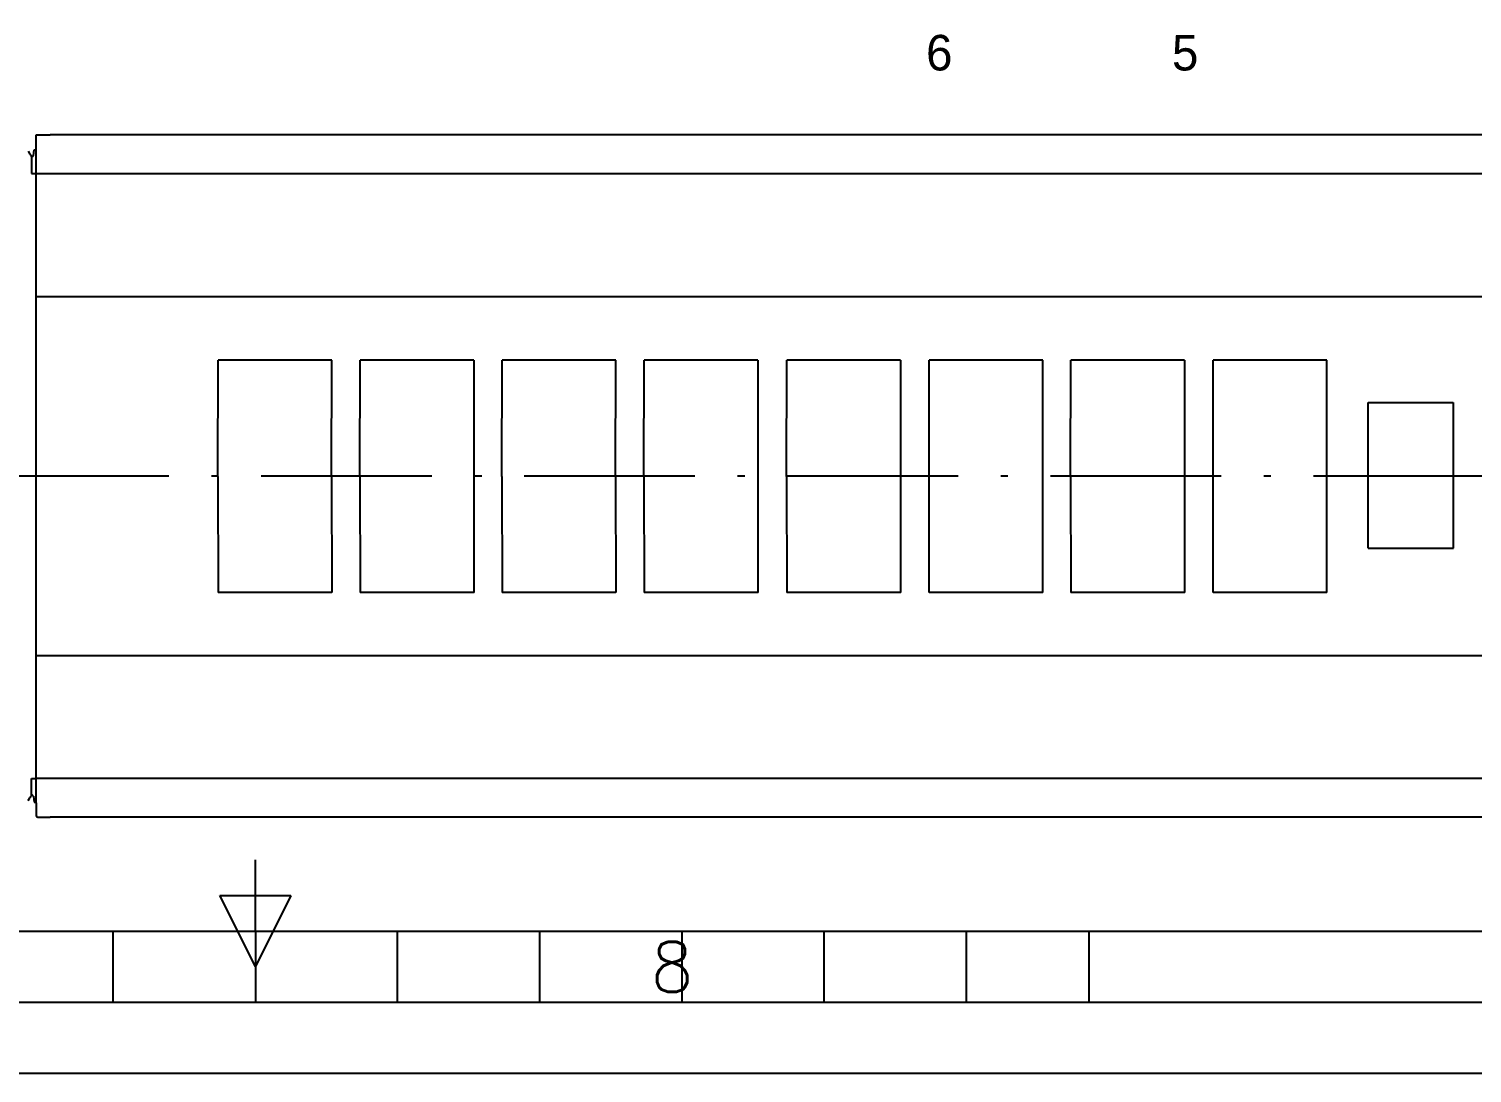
# Model space of a CAD drawing. Header units: millimetres. Extents: x 39 to 880, y 30 to 327.
# Drawn here: x 443.7 to 545.2, y 29.8 to 103.3 of the extents above; entities that cross this region are included whole.
import ezdxf
from ezdxf.enums import TextEntityAlignment as Align

# ---------------------------------------------------------------- set-up
doc = ezdxf.new("R2010")
doc.units = ezdxf.units.MM
doc.linetypes.add('ACAD_ISO10W100', pattern=[18.5, 12, -3, 0.5, -3])
doc.layers.add('AXE', color=1, linetype='ACAD_ISO10W100')
doc.layers.add('SUBTIRE', color=1, linetype='Continuous')
doc.styles.add('ISO', font='SIMPLEX.SHX')

# ---------------------------------------------------------------- blocks, each defined once
blk = doc.blocks.new('4A4')
at = {"color": 70}
for p, q in [((-420.5, 10), (-420.5, 15)), ((-420.5, 7.5), (-423, 12.5)), ((-423, 12.5), (-418, 12.5)), ((-418, 12.5), (-420.5, 7.5)), ((-430.5, 5), (-430.5, 10)), ((-420.5, 10), (-420.5, 5)), ((-410.5, 5), (-410.5, 10)), ((-400.5, 5), (-400.5, 10)), ((-390.5, 5), (-390.5, 10)), ((-380.5, 5), (-380.5, 10)), ((-370.5, 5), (-370.5, 10)), ((-361.88, 5), (-361.88, 10)), ((-361.88, 5), (-361.88, 10))]:
    blk.add_line(p, q, dxfattribs=at)
at = {"color": 240}
for points in [[(0, 0), (0, 297), (-841, 297), (-841, 0)], [(-5, 5), (-5, 292), (-836, 292), (-836, 5)]]:
    blk.add_lwpolyline(points, close=True, dxfattribs=at)
at = {"color": 70}
blk.add_lwpolyline([(-831, 287), (-831, 10), (-10, 10), (-10, 287)], close=True, dxfattribs=at)
at = {"color": 50, "style": 'ISO'}
blk.add_text('8', height=3.5, dxfattribs=at).set_placement((-391.2, 7.48), align=Align.MIDDLE)

msp = doc.modelspace()

# ---------------------------------------------------------------- linework, layer by layer
at = {"color": 1}
for p, q in [((444.2, 48.82), (444.2, 95.82)), ((444.2, 95.82), (445.2, 95.82)), ((444.08, 94.76), (444.2, 94.76)), ((444.2, 93.1), (606.22, 93.1)), ((444.2, 84.43), (556.07, 84.43)), ((456.98, 71.79), (457, 79.96)), ((464.98, 71.79), (465, 79.96)), ((466.98, 71.79), (467, 79.96)), ((475.01, 63.62), (475.01, 79.96)), ((476.95, 71.79), (476.97, 79.96)), ((484.95, 71.79), (484.97, 79.96)), ((486.95, 71.79), (486.97, 79.96)), ((494.98, 63.62), (494.98, 79.96)), ((496.98, 71.79), (497, 79.96)), ((505.01, 63.62), (505.01, 79.96)), ((507, 63.62), (507, 79.96)), ((515.01, 63.62), (515.01, 79.96)), ((516.95, 71.79), (516.97, 79.96)), ((524.98, 63.62), (524.98, 79.96)), ((526.97, 63.62), (526.97, 79.96)), ((534.98, 63.62), (534.98, 79.96)), ((537.87, 66.75), (537.87, 76.98)), ((543.86, 76.98), (543.86, 66.75)), ((456.98, 71.79), (457, 63.62)), ((464.98, 71.79), (465, 63.62)), ((466.98, 71.79), (467, 63.62)), ((476.95, 71.79), (476.97, 63.62)), ((484.95, 71.79), (484.97, 63.62)), ((486.95, 71.79), (486.97, 63.62)), ((496.98, 71.79), (497, 63.62)), ((516.95, 71.79), (516.97, 63.62)), ((444.2, 59.2), (600.71, 59.2)), ((444.08, 48.88), (444.2, 48.88))]:
    msp.add_line(p, q, dxfattribs=at)
at = {"color": 1, "linetype": 'ACAD_ISO10W100'}
msp.add_line((108.54, 71.82), (632.14, 71.82), dxfattribs=at)
at = {"layer": 'AXE'}
for p, q in [((443.64, 94.66), (443.76, 94.45)), ((443.77, 94.44), (443.84, 94.39)), ((444.02, 94.34), (444.08, 94.76)), ((443.84, 94.39), (443.84, 94.36)), ((443.84, 94.36), (443.86, 94.34)), ((443.89, 94.23), (443.95, 94.28)), ((443.89, 94.27), (443.89, 94.23)), ((443.89, 94.23), (443.89, 93.1)), ((443.96, 94.28), (444, 94.35)), ((444, 94.35), (444.02, 94.34)), ((443.89, 93.1), (444.2, 93.1)), ((443.89, 50.53), (444.2, 50.53)), ((443.89, 49.41), (443.89, 50.53)), ((443.64, 48.98), (443.76, 49.19)), ((443.77, 49.2), (443.84, 49.25)), ((443.84, 49.28), (443.86, 49.3)), ((443.84, 49.25), (443.84, 49.28)), ((443.89, 49.41), (443.95, 49.36)), ((443.89, 49.36), (443.89, 49.41)), ((443.96, 49.35), (444, 49.29)), ((444, 49.29), (444.02, 49.29)), ((444.02, 49.29), (444.08, 48.88))]:
    msp.add_line(p, q, dxfattribs=at)
for centre, radius, start, end in [((443.77, 94.45), 0.016, 210, 232.2022), ((443.81, 94.27), 0.084, 360, 52.2022), ((443.94, 94.29), 0.02, 306.3834, 325.1212), ((443.77, 49.18), 0.016, 127.7978, 150), ((443.81, 49.36), 0.084, 307.7978, 0), ((443.94, 49.34), 0.02, 34.8788, 53.6166)]:
    msp.add_arc(centre, radius, start, end, dxfattribs=at)
at = {"layer": 'SUBTIRE'}
for p, q in [((589.14, 95.82), (445.2, 95.82)), ((465, 79.96), (457, 79.96)), ((475, 79.96), (467, 79.96)), ((484.97, 79.96), (476.97, 79.96)), ((494.97, 79.96), (486.97, 79.96)), ((505, 79.96), (497, 79.96)), ((515, 79.96), (507, 79.96)), ((524.97, 79.96), (516.97, 79.96)), ((534.97, 79.96), (526.97, 79.96)), ((537.87, 76.98), (543.86, 76.98)), ((537.87, 66.75), (543.87, 66.75)), ((465.01, 63.62), (457, 63.62)), ((475.01, 63.62), (467, 63.62)), ((484.98, 63.62), (476.97, 63.62)), ((494.98, 63.62), (486.97, 63.62)), ((505.01, 63.62), (497, 63.62)), ((515.01, 63.62), (507, 63.62)), ((524.98, 63.62), (516.97, 63.62)), ((534.98, 63.62), (526.97, 63.62)), ((606.22, 50.53), (444.2, 50.53)), ((444.2, 48.82), (444.2, 47.94)), ((444.32, 47.82), (445.2, 47.82)), ((590, 47.82), (445.2, 47.82))]:
    msp.add_line(p, q, dxfattribs=at)
msp.add_ellipse((444.32, 47.94), major_axis=(0, -0.12), ratio=0.998474, start_param=-1.570796, end_param=0, dxfattribs=at)

# ---------------------------------------------------------------- block references
msp.add_blockref('4A4', (880.13, 29.81), dxfattribs=at)

# ---------------------------------------------------------------- texts
at = {"color": 1}
for s, p in [('6', (506.79, 100.34)), ('5', (524.08, 100.34))]:
    msp.add_text(s, height=2.5, dxfattribs=at).set_placement(p)

doc.saveas('drawing.dxf')
